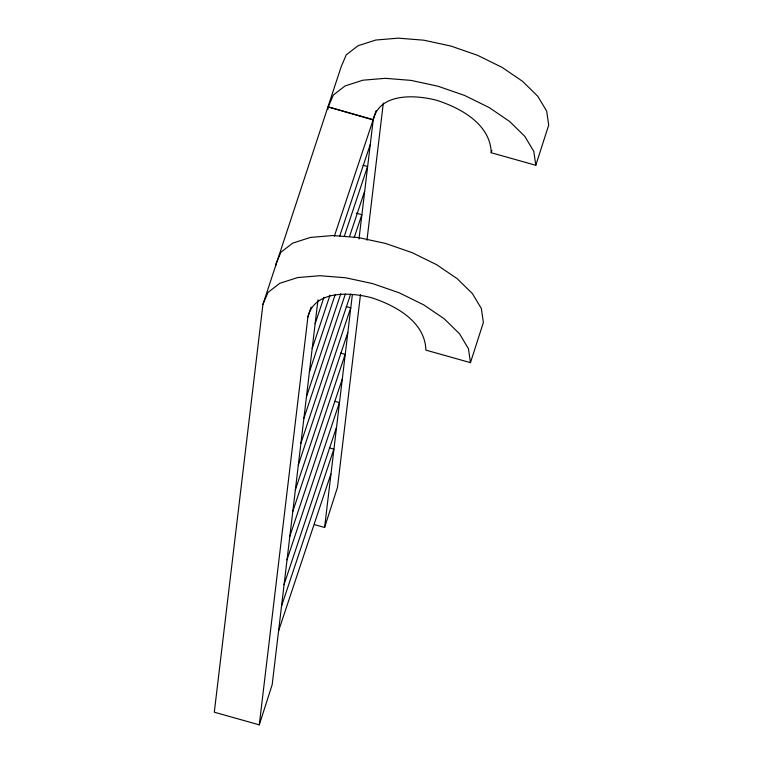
<?xml version="1.0" encoding="UTF-8"?>
<svg xmlns="http://www.w3.org/2000/svg" width="763" height="763" viewBox="0 0 763 763"><rect width="100%" height="100%" fill="white"/><g stroke="black" fill="none" stroke-linecap="round" stroke-linejoin="round"><path stroke-width="1.14" d="M359.001 238.991L373.241 119.581C379.821 92.514 415.501 94.822 436.503 100.239C460.575 107.917 490.475 124.178 491.21 152.743L535.798 165.275L548.702 125.103L546.699 111.198L537.772 96.252L522.512 81.288L501.968 67.316L477.533 55.298L450.885 46.047L423.818 40.201L398.2 38.15L375.768 40.038L358.047 45.732L346.24 54.85L341.166 66.772L262.939 304.323L214.298 712.203L259.277 724.85L272.181 684.678L317.99 299.802M275.567 266.411L275.844 264.151L280.918 252.238L292.715 243.12L310.436 237.427L332.878 235.538L358.496 237.589L385.553 243.435L412.211 252.687L436.646 264.704L457.19 278.676L472.45 293.641L481.377 308.586L483.37 322.491L470.466 362.654L425.878 350.122C425.144 321.566 395.253 305.305 371.18 297.627C350.179 292.21 314.499 289.902 307.918 316.969L259.277 724.85M327.995 109.195L328.262 106.934L333.336 95.022L345.143 85.904L362.864 80.21L385.296 78.322L410.923 80.373L437.981 86.219L464.629 95.47L489.064 107.488L509.608 121.451L524.868 136.424L533.804 151.37L535.798 165.275M314.48 524.62L324.599 527.462L352.372 294.556M360.489 294.585L337.504 487.29L324.599 527.462M366.974 240.202L383.322 103.053M307.918 316.969L311.104 307.022M376.111 110.654L373.241 119.581L328.262 106.934L373.107 119.982L334.356 236.187M491.21 152.743L491.925 150.511M281.433 606.375L333.86 449.159L329.378 447.852M278.466 631.23L330.894 474.014M315.138 323.741L323.922 297.398M312.172 348.605L329.988 295.176M309.387 371.953L335.1 294.833M306.421 396.817L340.784 293.745M303.836 418.496L345.353 294.003M300.87 443.36L350.665 294.041M298.285 465.068L350.703 307.851L346.221 306.545M295.319 489.932L347.747 332.716M292.734 511.62L345.153 354.404L340.67 353.097M289.768 536.475L342.196 379.259M286.983 559.823L339.411 402.606L334.919 401.3M284.017 584.687L336.445 427.471M339.669 236.225L370.141 144.836M344.237 236.473L367.556 166.525L363.074 165.228M349.549 236.511L364.59 191.389M354.29 237.303L361.815 214.737L356.207 213.106M262.939 304.323L268.013 292.41L279.811 283.292L297.532 277.589L319.974 275.71L345.591 277.761L372.649 283.607L399.307 292.858L423.742 304.876L444.285 318.839L459.545 333.812L468.472 348.758L470.466 362.654"/></g></svg>
